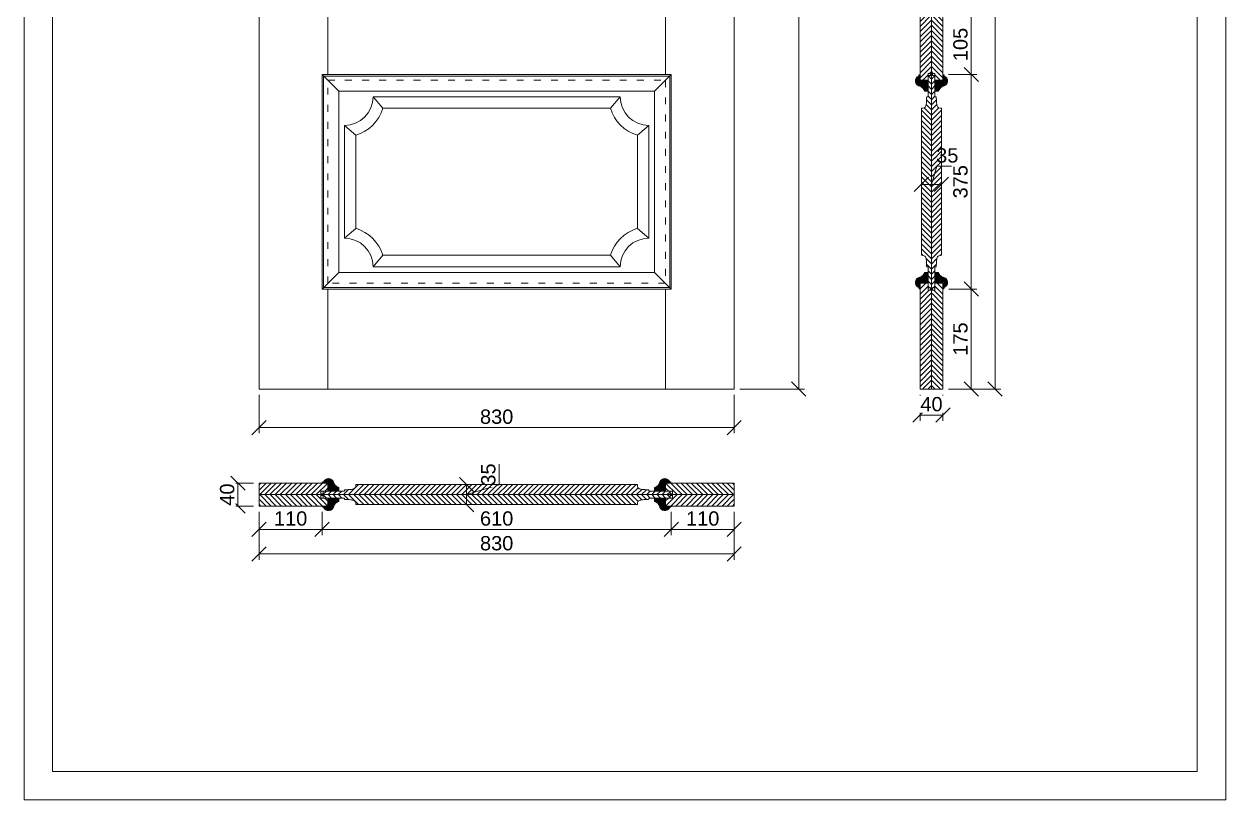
# Model space of a CAD drawing. Header units: millimetres. Extents: x 2078 to 4178, y 537 to 3507.
# Drawn here: x 2078 to 4178, y 537 to 1894 of the extents above; entities that cross this region are included whole.
import ezdxf

# ---------------------------------------------------------------- set-up
doc = ezdxf.new("R2010")
doc.units = ezdxf.units.MM
doc.linetypes.add('ACAD_ISO03W100', pattern=[30, 12, -18])
for name, color, linetype, lineweight in [('图框', 7, 'Continuous', 13), ('填充', 8, 'Continuous', 5), ('标准家私', 4, 'Continuous', 20), ('标注', 2, 'Continuous', 9)]:
    doc.layers.add(name, color=color, linetype=linetype, lineweight=lineweight)
doc.styles.get("Standard").update_dxf_attribs({"font": 'arial.ttf'})
pattern_1 = [(45, (-12214.2815, 7230.014), (-1.12253202, 1.12253202), [])]
pattern_2 = [(135, (18022.0196, 7230.014), (1.12253202, 1.12253202), [])]
pattern_3 = [(45, (9822.8235, -13382.8915), (1.12253202, -1.12253202), [])]
pattern_4 = [(315, (9822.8235, 16618.4096), (1.12253202, 1.12253202), [])]

# ---------------------------------------------------------------- blocks, each defined once
blk = doc.blocks.new('_Oblique')
at = {"color": 0, "linetype": 'ByBlock', "lineweight": -2}
blk.add_line((-0.5, -0.5), (0.5, 0.5), dxfattribs=at)

msp = doc.modelspace()

# ---------------------------------------------------------------- hatches: boundary and pattern name
at = {"layer": '填充'}
h = msp.add_hatch(dxfattribs=at)
h.set_pattern_fill('ANSI31', color=0, scale=2, angle=-90, style=0)
h.set_pattern_definition([(225, (3691.627, 2395.259), (-4.49013, 4.49013), [])])
h.paths.add_polyline_path([(3643.6, 1795.3), (3643.6, 1920.3), (3657.6, 1920.3), (3657.6, 1912.3), (3657.6, 1908.3), (3663.6, 1908.3), (3663.6, 1807.3), (3657.6, 1807.3), (3657.6, 1795.3)])
h = msp.add_hatch(dxfattribs=at)
h.set_pattern_fill('ANSI31', color=0, scale=2, angle=-90, style=0)
h.set_pattern_definition([(315, (3635.635, 2395.259), (4.49013, 4.49013), [])])
h.paths.add_polyline_path([(3683.6, 1795.3), (3683.6, 1920.3), (3669.6, 1920.3), (3669.6, 1912.3), (3669.6, 1908.3), (3663.6, 1908.3), (3663.6, 1807.3), (3669.6, 1807.3), (3669.6, 1795.3)])
h = msp.add_hatch(dxfattribs=at)
h.set_pattern_fill('ANSI31', color=0, scale=0.5, angle=-90, style=0)
h.set_pattern_definition(pattern_4)
h.paths.add_polyline_path([(3655.6, 1786.7), (3657.6, 1786.7), (3657.6, 1795.3), (3655.6, 1795.3)])
edge = h.paths.add_edge_path()
edge.add_line((3643.6, 1805.3), (3643.6, 1793.3))
edge.add_line((3643.6, 1793.3), (3645.6, 1793.3))
edge.add_line((3645.6, 1793.3), (3645.6, 1795.3))
edge.add_line((3645.6, 1795.3), (3655.6, 1795.3))
edge.add_line((3655.6, 1795.3), (3655.6, 1784.7))
edge.add_line((3655.6, 1784.7), (3657.6, 1784.7))
edge.add_line((3657.6, 1784.7), (3657.6, 1779.3))
edge.add_arc((3654.6, 1779.3), 3, -90, 0, ccw=False)
edge.add_line((3654.6, 1776.3), (3651.5, 1776.3))
edge.add_arc((3639.8, 1773.2), 12.1, 14.7506, 73.4089)
edge.add_arc((3645, 1794), 9.33, 111.5599, 259.2156, ccw=False)
edge.add_line((3641.5, 1802.6), (3641.5, 1804))
edge.add_arc((3643.3, 1803.5), 1.8, 96.6772, 162.9321, ccw=False)
edge.add_line((3643, 1805.3), (3643.6, 1805.3))
h = msp.add_hatch(dxfattribs=at)
h.set_pattern_fill('ANSI31', color=0, scale=0.5, angle=-90, style=0)
h.set_pattern_definition(pattern_4)
edge = h.paths.add_edge_path()
edge.add_line((3681.6, 1793.3), (3681.6, 1795.3))
edge.add_line((3681.6, 1795.3), (3671.6, 1795.3))
edge.add_line((3671.6, 1795.3), (3671.6, 1784.7))
edge.add_line((3671.6, 1784.7), (3669.6, 1784.7))
edge.add_line((3669.6, 1784.7), (3669.6, 1779.3))
edge.add_arc((3672.6, 1779.3), 3, 180, 270)
edge.add_line((3672.6, 1776.3), (3675.8, 1776.3))
edge.add_arc((3687.5, 1773.2), 12.1, 106.5911, 165.2494, ccw=False)
edge.add_arc((3682.3, 1794), 9.33, -79.2156, 68.4401)
edge.add_line((3685.7, 1802.6), (3685.7, 1804))
edge.add_arc((3684, 1803.5), 1.8, 17.0679, 83.3228)
edge.add_line((3684.2, 1805.3), (3683.6, 1805.3))
edge.add_line((3683.6, 1805.3), (3683.6, 1793.3))
edge.add_line((3683.6, 1793.3), (3681.6, 1793.3))
h.paths.add_polyline_path([(3669.6, 1786.7), (3671.6, 1786.7), (3671.6, 1795.3), (3669.6, 1795.3)])
h = msp.add_hatch(dxfattribs=at)
h.set_pattern_fill('ANSI31', color=0, scale=0.5, angle=-90, style=0)
h.set_pattern_definition(pattern_3)
h.paths.add_polyline_path([(3655.6, 1448.8), (3657.6, 1448.8), (3657.6, 1440.3), (3655.6, 1440.3)])
edge = h.paths.add_edge_path()
edge.add_line((3643.6, 1430.3), (3643.6, 1442.3))
edge.add_line((3643.6, 1442.3), (3645.6, 1442.3))
edge.add_line((3645.6, 1442.3), (3645.6, 1440.3))
edge.add_line((3645.6, 1440.3), (3655.6, 1440.3))
edge.add_line((3655.6, 1440.3), (3655.6, 1450.8))
edge.add_line((3655.6, 1450.8), (3657.6, 1450.8))
edge.add_line((3657.6, 1450.8), (3657.6, 1456.3))
edge.add_arc((3654.6, 1456.3), 3, 360, 450)
edge.add_line((3654.6, 1459.3), (3651.5, 1459.3))
edge.add_arc((3639.8, 1462.3), 12.1, 286.5911, 345.2494, ccw=False)
edge.add_arc((3645, 1441.6), 9.33, 100.7844, 248.4401)
edge.add_line((3641.5, 1432.9), (3641.5, 1431.5))
edge.add_arc((3643.3, 1432), 1.8, 197.0679, 263.3228)
edge.add_line((3643, 1430.3), (3643.6, 1430.3))
h = msp.add_hatch(dxfattribs=at)
h.set_pattern_fill('ANSI31', color=0, scale=0.5, angle=-90, style=0)
h.set_pattern_definition(pattern_3)
edge = h.paths.add_edge_path()
edge.add_line((3681.6, 1442.3), (3681.6, 1440.3))
edge.add_line((3681.6, 1440.3), (3671.6, 1440.3))
edge.add_line((3671.6, 1440.3), (3671.6, 1450.8))
edge.add_line((3671.6, 1450.8), (3669.6, 1450.8))
edge.add_line((3669.6, 1450.8), (3669.6, 1456.3))
edge.add_arc((3672.6, 1456.3), 3, 90, 180, ccw=False)
edge.add_line((3672.6, 1459.3), (3675.8, 1459.3))
edge.add_arc((3687.5, 1462.3), 12.1, 194.7506, 253.4089)
edge.add_arc((3682.3, 1441.6), 9.33, 291.5599, 439.2156, ccw=False)
edge.add_line((3685.7, 1432.9), (3685.7, 1431.5))
edge.add_arc((3684, 1432), 1.8, 276.6772, 342.9321, ccw=False)
edge.add_line((3684.2, 1430.3), (3683.6, 1430.3))
edge.add_line((3683.6, 1430.3), (3683.6, 1442.3))
edge.add_line((3683.6, 1442.3), (3681.6, 1442.3))
h.paths.add_polyline_path([(3669.6, 1448.8), (3671.6, 1448.8), (3671.6, 1440.3), (3669.6, 1440.3)])
h = msp.add_hatch(dxfattribs=at)
h.set_pattern_fill('ANSI31', color=0, scale=2, angle=-90, style=0)
h.set_pattern_definition([(225, (3691.627, 3355.259), (-4.490128, 4.490128), [])])
h.paths.add_polyline_path([(3663.6, 1255.3), (3643.6, 1255.3), (3643.6, 1440.3), (3652.6, 1440.3), (3657.6, 1440.3), (3657.6, 1432.3), (3657.6, 1428.3), (3663.6, 1428.3)])
h = msp.add_hatch(dxfattribs=at)
h.set_pattern_fill('ANSI31', color=0, scale=2, angle=-90, style=0)
h.set_pattern_definition([(315, (3635.635, 3355.259), (4.490128, 4.490128), [])])
h.paths.add_polyline_path([(3663.6, 1255.3), (3683.6, 1255.3), (3683.6, 1440.3), (3674.6, 1440.3), (3669.6, 1440.3), (3669.6, 1432.3), (3669.6, 1428.3), (3663.6, 1428.3)])
h = msp.add_hatch(dxfattribs=at)
h.set_pattern_fill('ANSI31', color=0, scale=0.5, style=0)
h.set_pattern_definition(pattern_1)
edge = h.paths.add_edge_path()
edge.add_line((2610.9, 1088.8), (2608.9, 1088.8))
edge.add_line((2608.9, 1088.8), (2608.9, 1078.8))
edge.add_line((2608.9, 1078.8), (2619.4, 1078.8))
edge.add_line((2619.4, 1078.8), (2619.4, 1076.8))
edge.add_line((2619.4, 1076.8), (2624.9, 1076.8))
edge.add_arc((2624.9, 1079.8), 3, 270, 360)
edge.add_line((2627.9, 1079.8), (2627.9, 1083))
edge.add_arc((2631, 1094.7), 12.1, 196.5911, 255.2494, ccw=False)
edge.add_arc((2610.2, 1089.5), 9.33, 10.7844, 158.4401)
edge.add_line((2601.5, 1092.9), (2600.1, 1092.9))
edge.add_arc((2600.7, 1091.2), 1.8, 107.0679, 173.3228)
edge.add_line((2598.9, 1091.4), (2598.9, 1090.8))
edge.add_line((2598.9, 1090.8), (2610.9, 1090.8))
edge.add_line((2610.9, 1090.8), (2610.9, 1088.8))
h.paths.add_polyline_path([(2617.4, 1076.8), (2617.4, 1078.8), (2608.9, 1078.8), (2608.9, 1076.8)])
h = msp.add_hatch(dxfattribs=at)
h.set_pattern_fill('ANSI31', color=0, scale=0.5, style=0)
h.set_pattern_definition(pattern_2)
edge = h.paths.add_edge_path()
edge.add_line((3196.9, 1088.8), (3198.9, 1088.8))
edge.add_line((3198.9, 1088.8), (3198.9, 1078.8))
edge.add_line((3198.9, 1078.8), (3188.3, 1078.8))
edge.add_line((3188.3, 1078.8), (3188.3, 1076.8))
edge.add_line((3188.3, 1076.8), (3182.9, 1076.8))
edge.add_arc((3182.9, 1079.8), 3, 180, 270, ccw=False)
edge.add_line((3179.9, 1079.8), (3179.9, 1083))
edge.add_arc((3176.8, 1094.7), 12.1, 284.7506, 343.4089)
edge.add_arc((3197.6, 1089.5), 9.33, 381.5599, 529.2156, ccw=False)
edge.add_line((3206.2, 1092.9), (3207.6, 1092.9))
edge.add_arc((3207.1, 1091.2), 1.8, 366.6772, 432.9321, ccw=False)
edge.add_line((3208.9, 1091.4), (3208.9, 1090.8))
edge.add_line((3208.9, 1090.8), (3196.9, 1090.8))
edge.add_line((3196.9, 1090.8), (3196.9, 1088.8))
h.paths.add_polyline_path([(3190.3, 1076.8), (3190.3, 1078.8), (3198.9, 1078.8), (3198.9, 1076.8)])
h = msp.add_hatch(dxfattribs=at)
h.set_pattern_fill('ANSI31', color=0, scale=2, style=0)
h.set_pattern_definition([(45, (2488.869, 1042.8254), (-4.49013, 4.49013), [])])
h.paths.add_polyline_path([(2596.9, 1070.8), (2596.9, 1076.8), (2608.9, 1076.8), (2608.9, 1090.8), (2488.9, 1090.8), (2488.9, 1070.8)])
h = msp.add_hatch(dxfattribs=at)
h.set_pattern_fill('ANSI31', color=0, scale=2, style=0)
h.set_pattern_definition([(135, (3318.869, 1042.8254), (4.49013, 4.49013), [])])
h.paths.add_polyline_path([(3210.9, 1076.8), (3198.9, 1076.8), (3198.9, 1090.8), (3318.9, 1090.8), (3318.9, 1070.8), (3210.9, 1070.8)])
h = msp.add_hatch(dxfattribs=at)
h.set_pattern_fill('ANSI31', color=0, scale=0.5, style=0)
h.set_pattern_definition(pattern_1)
h.paths.add_polyline_path([(2617.4, 1062.8), (2617.4, 1064.8), (2608.9, 1064.8), (2608.9, 1062.8)])
edge = h.paths.add_edge_path()
edge.add_line((2598.9, 1050.8), (2610.9, 1050.8))
edge.add_line((2610.9, 1050.8), (2610.9, 1052.8))
edge.add_line((2610.9, 1052.8), (2608.9, 1052.8))
edge.add_line((2608.9, 1052.8), (2608.9, 1062.8))
edge.add_line((2608.9, 1062.8), (2619.4, 1062.8))
edge.add_line((2619.4, 1062.8), (2619.4, 1064.8))
edge.add_line((2619.4, 1064.8), (2624.9, 1064.8))
edge.add_arc((2624.9, 1061.8), 3, 0, 90, ccw=False)
edge.add_line((2627.9, 1061.8), (2627.9, 1058.7))
edge.add_arc((2631, 1046.9), 12.1, 104.7506, 163.4089)
edge.add_arc((2610.2, 1052.2), 9.33, 201.5599, 349.2156, ccw=False)
edge.add_line((2601.5, 1048.7), (2600.1, 1048.7))
edge.add_arc((2600.7, 1050.4), 1.8, 186.6772, 252.9321, ccw=False)
edge.add_line((2598.9, 1050.2), (2598.9, 1050.8))
h = msp.add_hatch(dxfattribs=at)
h.set_pattern_fill('ANSI31', color=0, scale=0.5, style=0)
h.set_pattern_definition(pattern_2)
h.paths.add_polyline_path([(3190.3, 1062.8), (3190.3, 1064.8), (3198.9, 1064.8), (3198.9, 1062.8)])
edge = h.paths.add_edge_path()
edge.add_line((3208.9, 1050.8), (3196.9, 1050.8))
edge.add_line((3196.9, 1050.8), (3196.9, 1052.8))
edge.add_line((3196.9, 1052.8), (3198.9, 1052.8))
edge.add_line((3198.9, 1052.8), (3198.9, 1062.8))
edge.add_line((3198.9, 1062.8), (3188.3, 1062.8))
edge.add_line((3188.3, 1062.8), (3188.3, 1064.8))
edge.add_line((3188.3, 1064.8), (3182.9, 1064.8))
edge.add_arc((3182.9, 1061.8), 3, 450, 540)
edge.add_line((3179.9, 1061.8), (3179.9, 1058.7))
edge.add_arc((3176.8, 1046.9), 12.1, 376.5911, 435.2494, ccw=False)
edge.add_arc((3197.6, 1052.2), 9.33, 190.7844, 338.4401)
edge.add_line((3206.2, 1048.7), (3207.6, 1048.7))
edge.add_arc((3207.1, 1050.4), 1.8, 287.0679, 353.3228)
edge.add_line((3208.9, 1050.2), (3208.9, 1050.8))
at = {"layer": '标准家私'}
for points in [[(3666.1, 1803.3), (3666.1, 1807.3), (3661.1, 1807.3), (3661.1, 1803.3)], [(3666.1, 1432.3), (3666.1, 1428.3), (3661.1, 1428.3), (3661.1, 1432.3)], [(2600.9, 1073.3), (2596.9, 1073.3), (2596.9, 1068.3), (2600.9, 1068.3)], [(3206.9, 1073.3), (3210.9, 1073.3), (3210.9, 1068.3), (3206.9, 1068.3)]]:
    msp.add_hatch(color=0, dxfattribs=at).paths.add_polyline_path(points)

# ---------------------------------------------------------------- linework, layer by layer
at = {"layer": '填充', "color": 0}
for p, q in [((2608.9, 1805.3), (2608.9, 1910.3)), ((3198.9, 1805.3), (3198.9, 1910.3)), ((2627.9, 1776.3), (2598.9, 1805.3)), ((2601.5, 1432.9), (2601.5, 1802.6)), ((2601.5, 1802.6), (3206.2, 1802.6)), ((3179.9, 1776.3), (3208.9, 1805.3)), ((3206.2, 1802.6), (3206.2, 1432.9)), ((2705, 1746.3), (2687.9, 1766.3)), ((3102.8, 1746.3), (3119.9, 1766.3)), ((2657.9, 1699.2), (2637.9, 1716.3)), ((3149.9, 1699.2), (3169.9, 1716.3)), ((2657.9, 1536.3), (2637.9, 1519.3)), ((3149.9, 1536.3), (3169.9, 1519.3)), ((2705, 1489.3), (2687.9, 1469.3)), ((3102.8, 1489.3), (3119.9, 1469.3)), ((2627.9, 1459.3), (2598.9, 1430.3)), ((3179.9, 1459.3), (3208.9, 1430.3)), ((3206.2, 1432.9), (2601.5, 1432.9)), ((2608.9, 1430.3), (2608.9, 1255.3)), ((3198.9, 1430.3), (3198.9, 1255.3))]:
    msp.add_line(p, q, dxfattribs=at)
at = {"layer": '填充', "color": 0, "linetype": 'ACAD_ISO03W100'}
for p, q in [((2608.9, 1440.3), (2608.9, 1795.3)), ((2608.9, 1795.3), (3198.9, 1795.3)), ((3198.9, 1795.3), (3198.9, 1440.3)), ((3198.9, 1440.3), (2608.9, 1440.3))]:
    msp.add_line(p, q, dxfattribs=at)
at = {"layer": '标准家私', "color": 0}
for p, q in [((2488.9, 3355.3), (2488.9, 1255.3)), ((3318.9, 1255.3), (3318.9, 3355.3)), ((3643.6, 1795.3), (3643.6, 1920.3)), ((3663.6, 1920.3), (3663.6, 1807.3)), ((3683.6, 1920.3), (3683.6, 1795.3)), ((3683.6, 1920.3), (3683.6, 1795.3)), ((3657.6, 1807.3), (3657.6, 1766.3)), ((3669.6, 1807.3), (3657.6, 1807.3)), ((3669.6, 1807.3), (3657.6, 1807.3)), ((3669.6, 1807.3), (3669.6, 1766.3)), ((2598.9, 1430.3), (2598.9, 1805.3)), ((2598.9, 1805.3), (3208.9, 1805.3)), ((3208.9, 1805.3), (3208.9, 1430.3)), ((3643.6, 1795.3), (3657.6, 1795.3)), ((3683.6, 1795.3), (3669.6, 1795.3)), ((3683.6, 1795.3), (3674.6, 1795.3)), ((3681.6, 1795.3), (3674.6, 1795.3)), ((2627.9, 1459.3), (2627.9, 1776.3)), ((2627.9, 1776.3), (3179.9, 1776.3)), ((2687.9, 1766.3), (3119.9, 1766.3)), ((3179.9, 1776.3), (3179.9, 1459.3)), ((2705, 1746.3), (3102.8, 1746.3)), ((2637.9, 1519.3), (2637.9, 1716.3)), ((3169.9, 1716.3), (3169.9, 1519.3)), ((2657.9, 1536.3), (2657.9, 1699.2)), ((3149.9, 1699.2), (3149.9, 1536.3)), ((3102.8, 1489.3), (2705, 1489.3)), ((3179.9, 1459.3), (2627.9, 1459.3)), ((3119.9, 1469.3), (2687.9, 1469.3)), ((3657.6, 1428.3), (3657.6, 1469.3)), ((3669.6, 1428.3), (3669.6, 1469.3)), ((3208.9, 1430.3), (2598.9, 1430.3)), ((3643.6, 1255.3), (3643.6, 1440.3)), ((3643.6, 1440.3), (3657.6, 1440.3)), ((3669.6, 1428.3), (3657.6, 1428.3)), ((3669.6, 1428.3), (3657.6, 1428.3)), ((3663.6, 1255.3), (3663.6, 1440.3)), ((3683.6, 1440.3), (3669.6, 1440.3)), ((3683.6, 1440.3), (3674.6, 1440.3)), ((3681.6, 1440.3), (3674.6, 1440.3)), ((3683.6, 1440.3), (3683.6, 1255.3)), ((3683.6, 1440.3), (3683.6, 1255.3)), ((2488.9, 1255.3), (3318.9, 1255.3)), ((3643.6, 1255.3), (3683.6, 1255.3)), ((2488.9, 1090.8), (2608.9, 1090.8)), ((2488.9, 1050.8), (2488.9, 1090.8)), ((2488.9, 1090.8), (2608.9, 1090.8)), ((2596.9, 1076.8), (2596.9, 1064.8)), ((2596.9, 1076.8), (2637.9, 1076.8)), ((2596.9, 1076.8), (2596.9, 1064.8)), ((2608.9, 1090.8), (2608.9, 1076.8)), ((2608.9, 1090.8), (2608.9, 1081.8)), ((2608.9, 1088.8), (2608.9, 1081.8)), ((3210.9, 1076.8), (3169.9, 1076.8)), ((3198.9, 1090.8), (3198.9, 1081.8)), ((3318.9, 1090.8), (3198.9, 1090.8)), ((3318.9, 1090.8), (3198.9, 1090.8)), ((3198.9, 1090.8), (3198.9, 1076.8)), ((3198.9, 1088.8), (3198.9, 1081.8)), ((3210.9, 1076.8), (3210.9, 1064.8)), ((3210.9, 1076.8), (3210.9, 1064.8)), ((3318.9, 1050.8), (3318.9, 1090.8)), ((2596.9, 1070.8), (2488.9, 1070.8)), ((2596.9, 1064.8), (2637.9, 1064.8)), ((2600.9, 1070.8), (3206.9, 1070.8)), ((2608.9, 1050.8), (2608.9, 1064.8)), ((3210.9, 1064.8), (3169.9, 1064.8)), ((3198.9, 1050.8), (3198.9, 1064.8)), ((3318.9, 1070.8), (3210.9, 1070.8))]:
    msp.add_line(p, q, dxfattribs=at)
for points in [[(3657.6, 1776.3), (3651.5, 1776.3, 0.261685), (3643.2, 1784.8, -0.751202), (3641.5, 1802.6), (3641.5, 1804, -0.297424), (3643, 1805.3), (3643.6, 1805.3)], [(3669.6, 1776.3), (3675.8, 1776.3, -0.261685), (3684, 1784.8, 0.751202), (3685.7, 1802.6), (3685.7, 1804, 0.297424), (3684.2, 1805.3), (3683.6, 1805.3)], [(3657.1, 1766.3), (3657.6, 1766.3), (3656.1, 1766.3, 0.405242), (3655.1, 1765.3)], [(3672.1, 1765.3, 0.405242), (3671.1, 1766.3), (3669.6, 1766.3), (3670.1, 1766.3)], [(3657.1, 1469.3), (3657.6, 1469.3), (3656.1, 1469.3, -0.405242), (3655.1, 1470.2)], [(3672.1, 1470.2, -0.405242), (3671.1, 1469.3), (3669.6, 1469.3), (3670.1, 1469.3)], [(3657.6, 1459.3), (3651.5, 1459.3, -0.261685), (3643.2, 1450.7, 0.751202), (3641.5, 1432.9), (3641.5, 1431.5, 0.297424), (3643, 1430.3), (3643.6, 1430.3)], [(3669.6, 1459.3), (3675.8, 1459.3, 0.261685), (3684, 1450.7, -0.751202), (3685.7, 1432.9), (3685.7, 1431.5, -0.297424), (3684.2, 1430.3), (3683.6, 1430.3)], [(2627.9, 1076.8), (2627.9, 1083, -0.261685), (2619.3, 1091.2, 0.751202), (2601.5, 1092.9), (2600.1, 1092.9, 0.297424), (2598.9, 1091.4), (2598.9, 1090.8)], [(3179.9, 1076.8), (3179.9, 1083, 0.261685), (3188.4, 1091.2, -0.751202), (3206.2, 1092.9), (3207.6, 1092.9, -0.297424), (3208.9, 1091.4), (3208.9, 1090.8)], [(2638.8, 1079.3, 0.405242), (2637.9, 1078.3), (2637.9, 1076.8), (2637.9, 1077.3)], [(3168.9, 1079.3, -0.405242), (3169.9, 1078.3), (3169.9, 1076.8), (3169.9, 1077.3)], [(2627.9, 1064.8), (2627.9, 1058.7, 0.261685), (2619.3, 1050.4, -0.751202), (2601.5, 1048.7), (2600.1, 1048.7, -0.297424), (2598.9, 1050.2), (2598.9, 1050.8)], [(2637.9, 1064.3), (2637.9, 1064.8), (2637.9, 1063.3, 0.405242), (2638.8, 1062.3)], [(3169.9, 1064.3), (3169.9, 1064.8), (3169.9, 1063.3, -0.405242), (3168.9, 1062.3)], [(3179.9, 1064.8), (3179.9, 1058.7, -0.261685), (3188.4, 1050.4, 0.751202), (3206.2, 1048.7), (3207.6, 1048.7, 0.297424), (3208.9, 1050.2), (3208.9, 1050.8)]]:
    msp.add_lwpolyline(points, format="xyb", dxfattribs=at)
for points in [[(3645.6, 1795.3), (3645.6, 1793.3), (3643.6, 1793.3), (3643.6, 1795.3)], [(3669.6, 1766.3), (3669.6, 1803.3), (3657.6, 1803.3), (3657.6, 1766.3)], [(3681.6, 1795.3), (3681.6, 1793.3), (3683.6, 1793.3), (3683.6, 1795.3)], [(3657.6, 1780.3), (3657.6, 1766.7)], [(3669.6, 1780.3), (3669.6, 1766.7)], [(3646.1, 1489.3), (3646.1, 1746.3)], [(3669.6, 1469.3), (3669.6, 1432.3), (3657.6, 1432.3), (3657.6, 1469.3)], [(3657.6, 1455.2), (3657.6, 1468.9)], [(3669.6, 1455.2), (3669.6, 1468.9)], [(3645.6, 1440.3), (3645.6, 1442.3), (3643.6, 1442.3), (3643.6, 1440.3)], [(3681.6, 1440.3), (3681.6, 1442.3), (3683.6, 1442.3), (3683.6, 1440.3)], [(2637.9, 1076.8), (2600.9, 1076.8), (2600.9, 1064.8), (2637.9, 1064.8)], [(2608.9, 1088.8), (2610.9, 1088.8), (2610.9, 1090.8), (2608.9, 1090.8)], [(2623.9, 1076.8), (2637.5, 1076.8)], [(3169.9, 1076.8), (3206.9, 1076.8), (3206.9, 1064.8), (3169.9, 1064.8)], [(3183.9, 1076.8), (3170.3, 1076.8)], [(3198.9, 1088.8), (3196.9, 1088.8), (3196.9, 1090.8), (3198.9, 1090.8)], [(2608.9, 1052.8), (2610.9, 1052.8), (2610.9, 1050.8), (2608.9, 1050.8)], [(2623.9, 1064.8), (2637.5, 1064.8)], [(3183.9, 1064.8), (3170.3, 1064.8)], [(3198.9, 1052.8), (3196.9, 1052.8), (3196.9, 1050.8), (3198.9, 1050.8)]]:
    msp.add_lwpolyline(points, dxfattribs=at)
for points in [[(3657.6, 1786.7), (3657.6, 1784.7), (3655.6, 1784.7), (3655.6, 1786.7)], [(3669.6, 1786.7), (3669.6, 1784.7), (3671.6, 1784.7), (3671.6, 1786.7)], [(3657.6, 1448.8), (3657.6, 1450.8), (3655.6, 1450.8), (3655.6, 1448.8)], [(3669.6, 1448.8), (3669.6, 1450.8), (3671.6, 1450.8), (3671.6, 1448.8)], [(2617.4, 1076.8), (2619.4, 1076.8), (2619.4, 1078.8), (2617.4, 1078.8)], [(3190.3, 1076.8), (3188.3, 1076.8), (3188.3, 1078.8), (3190.3, 1078.8)], [(2617.4, 1064.8), (2619.4, 1064.8), (2619.4, 1062.8), (2617.4, 1062.8)], [(3190.3, 1064.8), (3188.3, 1064.8), (3188.3, 1062.8), (3190.3, 1062.8)]]:
    msp.add_lwpolyline(points, close=True, dxfattribs=at)
for centre, radius, start, end in [((2637.9, 1766.3), 50, 270, 0), ((3169.9, 1766.3), 50, 180, 270), ((2637.9, 1766.3), 70, 286.6015, 343.3985), ((3169.9, 1766.3), 70, 196.6015, 253.3985), ((2637.9, 1469.3), 70, 16.6015, 73.3985), ((3169.9, 1469.3), 70, 106.6015, 163.3985), ((2637.9, 1469.3), 50, 0, 90), ((3169.9, 1469.3), 50, 90, 180)]:
    msp.add_arc(centre, radius, start, end, dxfattribs=at)
for points in [[(3655.1, 1765.3), (3655.1, 1763.7), (3655.1, 1760.9), (3654.9, 1757.8), (3654.5, 1753.7), (3653.7, 1750.4), (3652.7, 1748.3), (3650.9, 1747.1), (3646.1, 1746.3)], [(3672.1, 1765.3), (3672.1, 1763.7), (3672.2, 1760.9), (3672.4, 1757.8), (3672.8, 1753.7), (3673.6, 1750.4), (3674.6, 1748.3), (3676.3, 1747.1), (3681.1, 1746.3)], [(3655.1, 1470.2), (3655.1, 1471.8), (3655.1, 1474.6), (3654.9, 1477.7), (3654.5, 1481.8), (3653.7, 1485.2), (3652.7, 1487.2), (3650.9, 1488.4), (3646.1, 1489.3)], [(3672.1, 1470.2), (3672.1, 1471.8), (3672.2, 1474.6), (3672.4, 1477.7), (3672.8, 1481.8), (3673.6, 1485.2), (3674.6, 1487.2), (3676.3, 1488.4), (3681.1, 1489.3)], [(2638.8, 1079.3), (2640.4, 1079.3), (2643.2, 1079.4), (2646.3, 1079.6), (2650.5, 1080), (2653.8, 1080.8), (2655.8, 1081.8), (2657.1, 1083.5), (2657.9, 1088.3)], [(3168.9, 1079.3), (3167.3, 1079.3), (3164.5, 1079.4), (3161.5, 1079.6), (3157.3, 1080), (3154, 1080.8), (3151.9, 1081.8), (3150.7, 1083.5), (3149.9, 1088.3)], [(2638.8, 1062.3), (2640.4, 1062.3), (2643.2, 1062.2), (2646.3, 1062.1), (2650.5, 1061.6), (2653.8, 1060.9), (2655.8, 1059.8), (2657.1, 1058.1), (2657.9, 1053.3)], [(3168.9, 1062.3), (3167.3, 1062.3), (3164.5, 1062.2), (3161.5, 1062.1), (3157.3, 1061.6), (3154, 1060.9), (3151.9, 1059.8), (3150.7, 1058.1), (3149.9, 1053.3)]]:
    msp.add_spline(points, degree=3, dxfattribs=at)
at = {"layer": '标注', "color": 0}
for p, q in [((3431.8, 1255.3), (3431.8, 3355.3)), ((3774.8, 3355.3), (3774.8, 1255.3)), ((3733.1, 1805.3), (3733.1, 1910.3)), ((3693.6, 1805.3), (3743.1, 1805.3)), ((3693.6, 1805.3), (3743.1, 1805.3)), ((3733.1, 1430.3), (3733.1, 1805.3)), ((3663.6, 1613.1), (3673.2, 1645)), ((3673.2, 1645), (3709.1, 1645)), ((3646.1, 1597.4), (3646.1, 1623.1)), ((3681.1, 1597.4), (3681.1, 1623.1)), ((3646.1, 1613.1), (3681.1, 1613.1)), ((3693.9, 1430.3), (3743.1, 1430.3)), ((3693.9, 1430.3), (3743.1, 1430.3)), ((3733.1, 1255.3), (3733.1, 1430.3)), ((2488.9, 1245.3), (2488.9, 1178.1)), ((3318.9, 1245.3), (3318.9, 1178.1)), ((3328.9, 1255.3), (3441.8, 1255.3)), ((3643.6, 1245.3), (3643.6, 1200)), ((3683.6, 1245.3), (3683.6, 1200)), ((3693.6, 1255.3), (3743.1, 1255.3)), ((3693.6, 1255.3), (3784.8, 1255.3)), ((3643.6, 1210), (3683.6, 1210)), ((2488.9, 1188.1), (3318.9, 1188.1)), ((2908.2, 1087.9), (2908.2, 1123.8)), ((2478.9, 1090.8), (2441.8, 1090.8)), ((2451.8, 1050.8), (2451.8, 1090.8)), ((2818.5, 1088.3), (2861.3, 1088.3)), ((2851.3, 1053.3), (2851.3, 1088.3)), ((2851.3, 1070.8), (2908.2, 1087.9)), ((2478.9, 1050.8), (2441.8, 1050.8)), ((2818.5, 1053.3), (2861.3, 1053.3)), ((2488.9, 1040.8), (2488.9, 1000.1)), ((2488.9, 1040.8), (2488.9, 957)), ((2598.9, 1040.8), (2598.9, 1000.1)), ((2598.9, 1040.8), (2598.9, 1000.1)), ((3208.9, 1040.8), (3208.9, 1000.1)), ((3208.9, 1040.8), (3208.9, 1000.1)), ((3318.9, 1040.8), (3318.9, 1000.1)), ((3318.9, 1040.8), (3318.9, 957)), ((2488.9, 1010.1), (2598.9, 1010.1)), ((2598.9, 1010.1), (3208.9, 1010.1)), ((3208.9, 1010.1), (3318.9, 1010.1)), ((3318.9, 967), (2488.9, 967))]:
    msp.add_line(p, q, dxfattribs=at)

# ---------------------------------------------------------------- block references
at = {"layer": '标注', "color": 0, "xscale": 25, "yscale": 25, "zscale": 25}
for p, rotation in [((3733.1, 1805.3), 90), ((3733.1, 1805.3), 270), ((3646.1, 1613.1), 180), ((3733.1, 1430.3), 90), ((3733.1, 1430.3), 270), ((3431.8, 1255.3), 270), ((3733.1, 1255.3), 270), ((3774.8, 1255.3), 270), ((3643.6, 1210), 180), ((2488.9, 1188.1), 180), ((2451.8, 1090.8), 90), ((2451.8, 1050.8), 270), ((2851.3, 1053.3), 270), ((2488.9, 1010.1), 180), ((2598.9, 1010.1), 180), ((3208.9, 1010.1), 180), ((2488.9, 967), 180)]:
    msp.add_blockref('_Oblique', p, dxfattribs=dict(at, rotation=rotation))
for p in [(3681.1, 1613.1), (3683.6, 1210), (3318.9, 1188.1), (2598.9, 1010.1), (3208.9, 1010.1), (3318.9, 1010.1), (3318.9, 967)]:
    msp.add_blockref('_Oblique', p, dxfattribs=at)

# ---------------------------------------------------------------- next in the draw order: texts
at = {"layer": '标注', "color": 0, "char_height": 25, "attachment_point": 5, "rotation": 90, "bg_fill": 3, "box_fill_scale": 1.1, "bg_fill_color": 256, "bg_fill_true_color": 13158600, "bg_fill_transparency": 0}
for s, insert in [('105', (3714.3, 1857.8)), ('175', (3714.3, 1342.8)), ('35', (2889.4, 1105.9)), ('40', (2433.1, 1070.8))]:
    msp.add_mtext(s, dxfattribs=dict(at, insert=insert))
at = {"layer": '标注', "color": 0, "char_height": 25, "attachment_point": 5, "bg_fill": 3, "box_fill_scale": 1.1, "bg_fill_color": 256, "bg_fill_true_color": 13158600, "bg_fill_transparency": 0}
for s, insert in [('35', (3691.2, 1663.7)), ('40', (3663.6, 1228.8)), ('830', (2903.9, 1206.9)), ('110', (2543.9, 1028.9)), ('610', (2903.9, 1028.9)), ('110', (3263.9, 1028.9)), ('830', (2903.9, 985.7))]:
    msp.add_mtext(s, dxfattribs=dict(at, insert=insert))

# ---------------------------------------------------------------- next in the draw order: hatches: boundary and pattern name
at = {"layer": '填充'}
h = msp.add_hatch(dxfattribs=at)
h.set_pattern_fill('ANSI31', color=0, scale=2, angle=-90, style=0)
h.set_pattern_definition([(135, (3691.627, 1320.259), (-4.49013, -4.49013), [])])
edge = h.paths.add_edge_path()
edge.add_spline(control_points=[(3655.1, 1765.3), (3655.1, 1764.8), (3655.1, 1763.3), (3655.1, 1760.8), (3654.9, 1757.5), (3654.6, 1753.9), (3653.9, 1750.7), (3652.9, 1748.2), (3650.2, 1746.4), (3647.8, 1746.3), (3646.1, 1746.3)], knot_values=[0, 0, 0, 0, 1.581411, 4.372326, 7.44511, 11.644151, 15.060963, 17.31623, 19.450795, 24.317451, 24.317451, 24.317451, 24.317451], degree=3, periodic=0)
edge.add_line((3646.1, 1746.3), (3646.1, 1489.3))
edge.add_spline(control_points=[(3646.1, 1489.3), (3647.8, 1489.2), (3650.2, 1489.1), (3652.9, 1487.3), (3653.9, 1484.8), (3654.6, 1481.6), (3654.9, 1478), (3655.1, 1474.7), (3655.1, 1472.2), (3655.1, 1470.8), (3655.1, 1470.2)], knot_values=[0, 0, 0, 0, 4.866656, 7.001221, 9.256488, 12.6733, 16.872342, 19.945126, 22.736041, 24.317451, 24.317451, 24.317451, 24.317451], degree=3, periodic=0)
edge.add_arc((3656.1, 1470.3), 1, 181.7605, 270)
edge.add_line((3656.1, 1469.3), (3657.6, 1469.3))
edge.add_line((3657.6, 1469.3), (3657.6, 1455.2))
edge.add_line((3657.6, 1455.2), (3657.6, 1432.3))
edge.add_line((3657.6, 1432.3), (3663.6, 1432.3))
edge.add_line((3663.6, 1432.3), (3663.6, 1803.3))
edge.add_line((3663.6, 1803.3), (3657.6, 1803.3))
edge.add_line((3657.6, 1803.3), (3657.6, 1766.3))
edge.add_line((3657.6, 1766.3), (3656.1, 1766.3))
edge.add_arc((3656.1, 1765.3), 1, 90, 178.2395)
h = msp.add_hatch(dxfattribs=at)
h.set_pattern_fill('ANSI31', color=0, scale=2, angle=-90, style=0)
h.set_pattern_definition([(45, (3635.635, 1320.259), (4.49013, -4.49013), [])])
edge = h.paths.add_edge_path()
edge.add_spline(control_points=[(3672.1, 1765.3), (3672.1, 1764.8), (3672.1, 1763.3), (3672.2, 1760.8), (3672.4, 1757.5), (3672.7, 1753.9), (3673.4, 1750.7), (3674.4, 1748.2), (3677.1, 1746.4), (3679.5, 1746.3), (3681.1, 1746.3)], knot_values=[0, 0, 0, 0, 1.581411, 4.372326, 7.44511, 11.644151, 15.060963, 17.31623, 19.450795, 24.317451, 24.317451, 24.317451, 24.317451], degree=3, periodic=0)
edge.add_line((3681.1, 1746.3), (3681.1, 1489.3))
edge.add_spline(control_points=[(3681.1, 1489.3), (3679.5, 1489.2), (3677.1, 1489.1), (3674.4, 1487.3), (3673.4, 1484.8), (3672.7, 1481.6), (3672.4, 1478), (3672.2, 1474.7), (3672.1, 1472.2), (3672.1, 1470.8), (3672.1, 1470.2)], knot_values=[0, 0, 0, 0, 4.866656, 7.001221, 9.256488, 12.6733, 16.872342, 19.945126, 22.736041, 24.317451, 24.317451, 24.317451, 24.317451], degree=3, periodic=0)
edge.add_arc((3671.1, 1470.3), 1, 270, 358.2395, ccw=False)
edge.add_line((3671.1, 1469.3), (3669.6, 1469.3))
edge.add_line((3669.6, 1469.3), (3669.6, 1455.2))
edge.add_line((3669.6, 1455.2), (3669.6, 1432.3))
edge.add_line((3669.6, 1432.3), (3663.6, 1432.3))
edge.add_line((3663.6, 1432.3), (3663.6, 1803.3))
edge.add_line((3663.6, 1803.3), (3669.6, 1803.3))
edge.add_line((3669.6, 1803.3), (3669.6, 1766.3))
edge.add_line((3669.6, 1766.3), (3671.1, 1766.3))
edge.add_arc((3671.1, 1765.3), 1, 361.7605, 450, ccw=False)
h = msp.add_hatch(dxfattribs=at)
h.set_pattern_fill('ANSI31', color=0, scale=2, style=0)
h.set_pattern_definition([(45, (2398.816, 1264.428), (-4.49013, 4.49013), [])])
edge = h.paths.add_edge_path()
edge.add_arc((3168.9, 1078.3), 1, 0, 88.2395)
edge.add_spline(control_points=[(3168.9, 1079.3), (3168.4, 1079.3), (3166.9, 1079.3), (3164.4, 1079.4), (3161.1, 1079.6), (3157.5, 1079.9), (3154.3, 1080.6), (3151.8, 1081.6), (3150, 1084.3), (3149.9, 1086.7), (3149.9, 1088.3)], knot_values=[0, 0, 0, 0, 1.581411, 4.372326, 7.44511, 11.644151, 15.060963, 17.31623, 19.450795, 24.317451, 24.317451, 24.317451, 24.317451], degree=3, periodic=0)
edge.add_line((3149.9, 1088.3), (2657.9, 1088.3))
edge.add_spline(control_points=[(2657.9, 1088.3), (2657.8, 1086.7), (2657.7, 1084.3), (2655.9, 1081.6), (2653.4, 1080.6), (2650.2, 1079.9), (2646.7, 1079.6), (2643.3, 1079.4), (2640.8, 1079.3), (2639.4, 1079.3), (2638.8, 1079.3)], knot_values=[0, 0, 0, 0, 4.866656, 7.001221, 9.256488, 12.6733, 16.872342, 19.945126, 22.736041, 24.317451, 24.317451, 24.317451, 24.317451], degree=3, periodic=0)
edge.add_arc((2638.9, 1078.3), 1, 91.7605, 180)
edge.add_line((2637.9, 1078.3), (2637.9, 1076.8))
edge.add_line((2637.9, 1076.8), (2600.9, 1076.8))
edge.add_line((2600.9, 1076.8), (2600.9, 1070.8))
edge.add_line((2600.9, 1070.8), (3206.9, 1070.8))
edge.add_line((3206.9, 1070.8), (3206.9, 1076.8))
edge.add_line((3206.9, 1076.8), (3169.9, 1076.8))
edge.add_line((3169.9, 1076.8), (3169.9, 1078.3))
h = msp.add_hatch(dxfattribs=at)
h.set_pattern_fill('ANSI31', color=0, scale=2, style=0)
h.set_pattern_definition([(315, (2488.869, 1098.817), (-4.49013, -4.49013), [])])
h.paths.add_polyline_path([(2596.9, 1064.8), (2608.9, 1064.8), (2608.9, 1050.8), (2488.9, 1050.8), (2488.9, 1070.8), (2596.9, 1070.8)])
h = msp.add_hatch(dxfattribs=at)
h.set_pattern_fill('ANSI31', color=0, scale=2, style=0)
h.set_pattern_definition([(315, (2398.816, 877.2146), (-4.49013, -4.49013), [])])
edge = h.paths.add_edge_path()
edge.add_arc((3168.9, 1063.3), 1, 271.7605, 360, ccw=False)
edge.add_spline(control_points=[(3168.9, 1062.3), (3168.4, 1062.3), (3166.9, 1062.3), (3164.4, 1062.3), (3161.1, 1062.1), (3157.5, 1061.8), (3154.3, 1061.1), (3151.8, 1060), (3150, 1057.4), (3149.9, 1055), (3149.9, 1053.3)], knot_values=[0, 0, 0, 0, 1.581411, 4.372326, 7.44511, 11.644151, 15.060963, 17.31623, 19.450795, 24.317451, 24.317451, 24.317451, 24.317451], degree=3, periodic=0)
edge.add_line((3149.9, 1053.3), (2657.9, 1053.3))
edge.add_spline(control_points=[(2657.9, 1053.3), (2657.8, 1055), (2657.7, 1057.4), (2655.9, 1060), (2653.4, 1061.1), (2650.2, 1061.8), (2646.7, 1062.1), (2643.3, 1062.3), (2640.8, 1062.3), (2639.4, 1062.3), (2638.8, 1062.3)], knot_values=[0, 0, 0, 0, 4.866656, 7.001221, 9.256488, 12.6733, 16.872342, 19.945126, 22.736041, 24.317451, 24.317451, 24.317451, 24.317451], degree=3, periodic=0)
edge.add_arc((2638.9, 1063.3), 1, 180, 268.2395, ccw=False)
edge.add_line((2637.9, 1063.3), (2637.9, 1064.8))
edge.add_line((2637.9, 1064.8), (2600.9, 1064.8))
edge.add_line((2600.9, 1064.8), (2600.9, 1070.8))
edge.add_line((2600.9, 1070.8), (3206.9, 1070.8))
edge.add_line((3206.9, 1070.8), (3206.9, 1064.8))
edge.add_line((3206.9, 1064.8), (3169.9, 1064.8))
edge.add_line((3169.9, 1064.8), (3169.9, 1063.3))
h = msp.add_hatch(dxfattribs=at)
h.set_pattern_fill('ANSI31', color=0, scale=2, style=0)
h.set_pattern_definition([(225, (3318.869, 1098.817), (4.49013, -4.49013), [])])
h.paths.add_polyline_path([(3210.9, 1064.8), (3198.9, 1064.8), (3198.9, 1050.8), (3318.9, 1050.8), (3318.9, 1070.8), (3210.9, 1070.8)])

# ---------------------------------------------------------------- next in the draw order: linework, layer by layer
at = {"layer": '标准家私', "color": 0}
for p, q in [((3663.6, 1432.3), (3663.6, 1803.3)), ((2608.9, 1050.8), (2488.9, 1050.8)), ((3198.9, 1050.8), (3318.9, 1050.8))]:
    msp.add_line(p, q, dxfattribs=at)
for points in [[(3681.1, 1489.3), (3681.1, 1746.3)], [(2657.9, 1088.3), (3149.9, 1088.3)], [(2657.9, 1053.3), (3149.9, 1053.3)]]:
    msp.add_lwpolyline(points, dxfattribs=at)

# ---------------------------------------------------------------- next in the draw order: block references
at = {"layer": '标注', "color": 0, "xscale": 25, "yscale": 25, "zscale": 25, "rotation": 90}
msp.add_blockref('_Oblique', (2851.3, 1088.3), dxfattribs=at)

# ---------------------------------------------------------------- next in the draw order: texts
at = {"layer": '标注', "color": 0, "insert": (3714.3, 1617.8), "char_height": 25, "attachment_point": 5, "rotation": 90, "bg_fill": 3, "box_fill_scale": 1.1, "bg_fill_color": 256, "bg_fill_true_color": 13158600, "bg_fill_transparency": 0}
msp.add_mtext('375', dxfattribs=at)

# ---------------------------------------------------------------- next in the draw order: linework, layer by layer
at = {"layer": '图框', "color": 0}
msp.add_lwpolyline([(2078.1, 3506.9), (2078.1, 536.9), (4178.1, 536.9), (4178.1, 3506.9)], close=True, dxfattribs=at)
at = {"layer": '图框', "color": 0, "lineweight": 20}
msp.add_lwpolyline([(2128.1, 3456.9), (2128.1, 586.9), (4128.1, 586.9), (4128.1, 3456.9)], close=True, dxfattribs=at)

doc.saveas('drawing.dxf')
